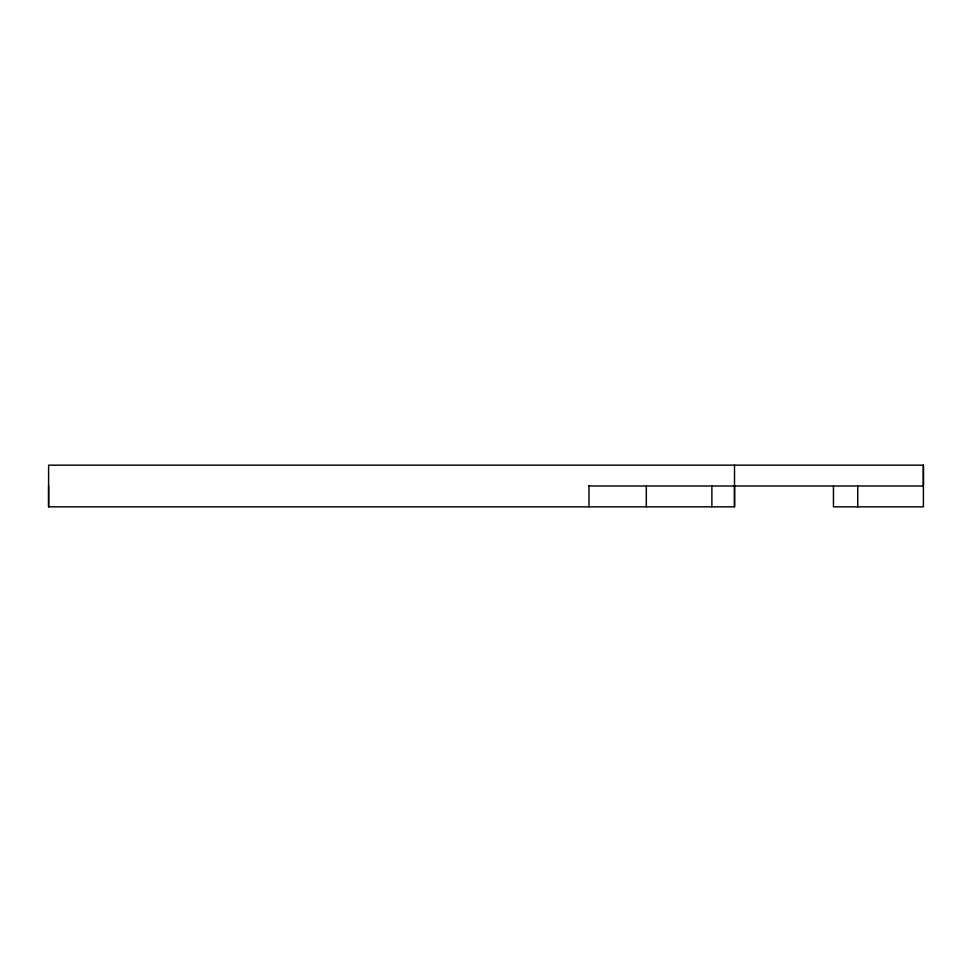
<?xml version="1.0" encoding="UTF-8"?>
<svg xmlns="http://www.w3.org/2000/svg" width="972" height="972" viewBox="0 0 972 972"><rect width="100%" height="100%" fill="white"/><g stroke="black" fill="none" stroke-linecap="round" stroke-linejoin="round"><path stroke-width="1.46" d="M734.516 486L734.516 506.837L48.6 506.837L48.6 465.163L923.4 465.163L923.4 486L588.643 486M589.008 506.837L589.008 486M734.516 506.837L734.516 465.163M833.454 486L833.454 506.837L923.4 506.837L923.4 465.163M857.754 506.837L857.754 486M711.881 486L711.881 506.837M646.319 486L646.319 506.837M48.6 486L48.6 506.837"/></g></svg>
